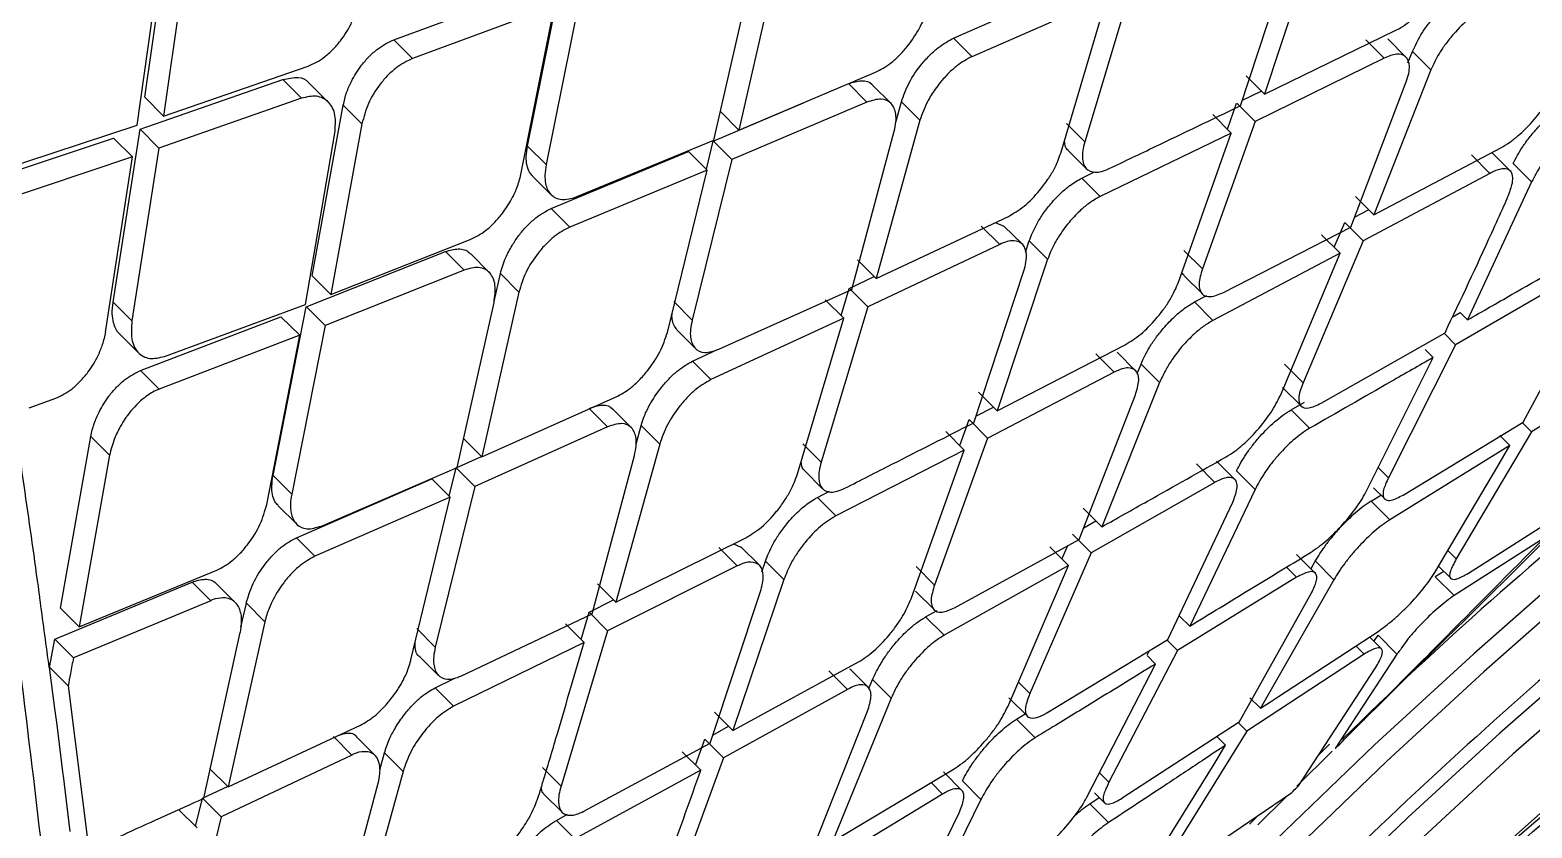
# Model space of a CAD drawing. Extents: x 943 to 1030, y 781 to 934.
# Drawn here: x 952.132 to 953.43, y 875.054 to 875.744 of the extents above; entities that cross this region are included whole.
import ezdxf

# ---------------------------------------------------------------- set-up
doc = ezdxf.new("R2010")
doc.units = 0
doc.header["$MEASUREMENT"] = 0
doc.layers.add('1', color=4, linetype='Continuous')

# ---------------------------------------------------------------- blocks, each defined once
blk = doc.blocks.new('AIRA')
at = {"layer": '1', "color": 3, "linetype": 'Continuous', "lineweight": 25}
for p, q in [((9.0538, 72.5204), (9.0757, 72.6732)), ((9.092, 72.6568), (9.0701, 72.5041)), ((10.0649, 72.6542), (10.0214, 72.5231)), ((9.0473, 72.4964), (9.0689, 72.6495)), ((9.5631, 72.56), (9.5838, 72.6502)), ((10.0008, 72.5131), (10.044, 72.6446)), ((9.5998, 72.6342), (9.5672, 72.4921)), ((9.2689, 72.5701), (9.3917, 72.6152)), ((9.3846, 72.4782), (9.4139, 72.6236)), ((9.5457, 72.4832), (9.578, 72.6255)), ((9.9064, 72.6162), (9.8661, 72.4818)), ((9.43, 72.6074), (9.4007, 72.4622)), ((9.8853, 72.6068), (9.7686, 72.5555)), ((9.8453, 72.4721), (9.8853, 72.6068)), ((9.4078, 72.5991), (9.2851, 72.5539)), ((9.3789, 72.4535), (9.4078, 72.5991)), ((9.7526, 72.5715), (9.7961, 72.5906)), ((10.0214, 72.5231), (10.1344, 72.578)), ((9.2851, 72.5539), (9.2689, 72.5701)), ((9.7686, 72.5556), (9.7526, 72.5715)), ((10.1249, 72.5542), (10.109, 72.5701)), ((10.1436, 72.5552), (10.1279, 72.5708)), ((10.1249, 72.5542), (10.0133, 72.4995)), ((10.1454, 72.5501), (10.1493, 72.5599)), ((10.1652, 72.544), (10.1493, 72.5599)), ((9.0701, 72.5041), (9.195, 72.5472)), ((9.5672, 72.4921), (9.6853, 72.542)), ((10.0214, 72.5231), (10.0055, 72.539)), ((10.1652, 72.544), (10.1159, 72.4187)), ((9.0497, 72.4928), (9.1731, 72.5358)), ((9.1893, 72.5195), (9.1731, 72.5358)), ((9.2123, 72.5163), (9.1962, 72.5324)), ((9.6778, 72.5162), (9.6618, 72.5322)), ((9.6986, 72.5152), (9.6827, 72.531)), ((10.0023, 72.5178), (10.0186, 72.5258)), ((10.0959, 72.4082), (10.1439, 72.5337)), ((9.0701, 72.5041), (9.0538, 72.5204)), ((9.1893, 72.5195), (9.066, 72.4765)), ((9.1985, 72.3659), (9.2254, 72.5137)), ((9.2415, 72.4975), (9.2254, 72.5137)), ((9.5451, 72.4825), (9.623, 72.5157)), ((9.6778, 72.5162), (9.5611, 72.4665)), ((9.7028, 72.4988), (9.7077, 72.5164)), ((9.7237, 72.5005), (9.7077, 72.5164)), ((9.9893, 72.4929), (9.9973, 72.5154)), ((9.9974, 72.5153), (10.0133, 72.4995)), ((9.5672, 72.4921), (9.5512, 72.5081)), ((9.7237, 72.5005), (9.6857, 72.3638)), ((10.0133, 72.4995), (9.9677, 72.372)), ((9.9927, 72.4895), (9.9768, 72.5054)), ((8.9106, 72.4463), (9.0269, 72.4851)), ((8.9232, 72.4554), (9.0473, 72.4964)), ((9.0264, 72.3432), (9.0497, 72.4928)), ((9.0433, 72.4688), (9.0269, 72.4851)), ((9.0497, 72.4928), (9.066, 72.4765)), ((9.1927, 72.3413), (9.2181, 72.4893)), ((9.2415, 72.4975), (9.2146, 72.3498)), ((9.6649, 72.3542), (9.7015, 72.4911)), ((9.8661, 72.4818), (9.8502, 72.4977)), ((9.9927, 72.4895), (9.8795, 72.4347)), ((9.9471, 72.3605), (9.9927, 72.4895)), ((9.066, 72.4765), (9.0427, 72.327)), ((9.4007, 72.4622), (9.3846, 72.4782)), ((9.405, 72.4242), (9.5237, 72.4735)), ((9.4267, 72.4342), (9.5457, 72.4832)), ((9.5397, 72.4575), (9.5237, 72.4735)), ((9.5391, 72.4581), (9.5451, 72.4825)), ((9.5611, 72.4665), (9.5452, 72.4825)), ((9.8516, 72.4746), (9.8676, 72.4586)), ((10.1159, 72.4187), (10.2257, 72.4768)), ((10.2339, 72.4566), (10.2182, 72.4724)), ((9.0433, 72.4688), (8.9272, 72.4299)), ((9.02, 72.3174), (9.0433, 72.4688)), ((9.5611, 72.4665), (9.5269, 72.3278)), ((10.2162, 72.4546), (10.2002, 72.4706)), ((10.2522, 72.4472), (10.2362, 72.4631)), ((9.3888, 72.4523), (9.405, 72.4361)), ((9.5397, 72.4575), (9.421, 72.4082)), ((9.5054, 72.3171), (9.5397, 72.4575)), ((9.8636, 72.4506), (9.8745, 72.4559)), ((9.8636, 72.4506), (9.8795, 72.4347)), ((10.2162, 72.4546), (10.1067, 72.3962)), ((10.2522, 72.4472), (10.1968, 72.3279)), ((10.1, 72.4346), (10.1159, 72.4187)), ((9.421, 72.4082), (9.405, 72.4242)), ((10.0992, 72.4166), (10.1114, 72.4231)), ((9.6857, 72.3638), (9.8001, 72.4174)), ((9.7767, 72.4091), (9.7926, 72.3931)), ((9.7887, 72.4121), (9.7962, 72.409)), ((9.8122, 72.3933), (9.7963, 72.4091)), ((9.9859, 72.3515), (10.0959, 72.4082)), ((10.0817, 72.3907), (10.0908, 72.4121)), ((10.1067, 72.3962), (10.0908, 72.4121)), ((9.2146, 72.3498), (9.3351, 72.3973)), ((9.8149, 72.3864), (9.8181, 72.3962)), ((9.834, 72.3803), (9.8181, 72.3962)), ((10.1067, 72.3962), (10.0547, 72.2736)), ((10.0868, 72.3856), (10.0708, 72.4015)), ((9.1934, 72.3393), (9.3136, 72.387)), ((9.3297, 72.371), (9.3136, 72.387)), ((9.3514, 72.369), (9.3355, 72.3849)), ((9.7926, 72.3931), (9.6786, 72.3392)), ((9.9677, 72.372), (9.9518, 72.3879)), ((10.0868, 72.3856), (9.9769, 72.3275)), ((10.0351, 72.2626), (10.0868, 72.3856)), ((9.3297, 72.371), (9.2096, 72.3231)), ((9.6857, 72.3638), (9.6697, 72.3798)), ((9.7701, 72.239), (9.8135, 72.3703)), ((9.834, 72.3803), (9.7903, 72.2494)), ((9.2146, 72.3498), (9.1985, 72.3659)), ((9.3557, 72.3438), (9.3611, 72.3681)), ((9.3772, 72.352), (9.3612, 72.3681)), ((9.6626, 72.3552), (9.6842, 72.3653)), ((9.9517, 72.3664), (9.9677, 72.3504)), ((10.2918, 72.3675), (10.1865, 72.3065)), ((9.0427, 72.327), (9.0264, 72.3432)), ((9.3238, 72.2003), (9.3556, 72.3431)), ((9.3772, 72.352), (9.345, 72.2096)), ((9.5269, 72.3278), (9.5109, 72.3438)), ((9.5498, 72.3025), (9.6649, 72.3542)), ((9.6578, 72.3295), (9.6419, 72.3454)), ((9.6556, 72.3317), (9.6626, 72.3552)), ((9.6786, 72.3392), (9.6627, 72.3551)), ((9.961, 72.3434), (9.9717, 72.3491)), ((9.9769, 72.3275), (9.961, 72.3434)), ((10.2448, 72.2395), (10.3055, 72.3523)), ((9.0501, 72.2841), (9.1715, 72.3307)), ((9.0709, 72.2963), (9.1927, 72.3413)), ((9.1647, 72.1934), (9.1934, 72.3393)), ((9.1877, 72.3146), (9.1715, 72.3307)), ((9.2096, 72.3231), (9.1935, 72.3392)), ((9.6578, 72.3295), (9.5431, 72.2763)), ((9.6179, 72.1948), (9.6578, 72.3295)), ((9.6786, 72.3392), (9.6383, 72.2049)), ((10.1837, 72.3302), (10.1905, 72.3342)), ((10.1905, 72.3342), (10.1968, 72.3279)), ((9.2096, 72.3231), (9.1808, 72.1773)), ((9.5136, 72.3193), (9.5297, 72.3033)), ((10.0703, 72.2559), (10.1774, 72.3168)), ((10.1865, 72.3065), (10.1766, 72.3164)), ((9.0323, 72.3156), (9.0485, 72.2994)), ((9.1877, 72.3146), (9.0664, 72.2679)), ((9.1592, 72.1684), (9.1877, 72.3146)), ((9.7903, 72.2494), (9.9011, 72.3065)), ((10.1865, 72.3065), (10.1286, 72.1915)), ((9.5271, 72.2922), (9.5488, 72.3022)), ((9.5431, 72.2763), (9.5272, 72.2922)), ((9.8916, 72.2827), (9.8756, 72.2987)), ((9.91, 72.284), (9.8941, 72.2999)), ((10.109, 72.1789), (10.1671, 72.2954)), ((10.1671, 72.2954), (10.1603, 72.3022)), ((10.3559, 72.2952), (10.2521, 72.231)), ((9.0502, 72.2841), (9.0664, 72.2679)), ((9.8916, 72.2827), (9.7822, 72.2258)), ((9.9114, 72.2815), (9.9147, 72.2897)), ((9.9307, 72.2738), (9.9147, 72.2897)), ((10.0547, 72.2736), (10.0387, 72.2895)), ((9.7903, 72.2494), (9.7744, 72.2653)), ((9.9307, 72.2738), (9.8808, 72.149)), ((10.0371, 72.2695), (10.0531, 72.2535)), ((8.954, 72.2519), (8.9771, 72.2603)), ((9.345, 72.2096), (9.4613, 72.2613)), ((9.4538, 72.2355), (9.4378, 72.2514)), ((9.7721, 72.2448), (9.7871, 72.2526)), ((9.8613, 72.1381), (9.9098, 72.263)), ((10.0444, 72.2502), (10.0559, 72.2568)), ((9.4742, 72.2348), (9.4583, 72.2507)), ((9.7581, 72.2193), (9.7662, 72.2418)), ((9.7821, 72.2258), (9.7662, 72.2417)), ((10.0604, 72.2342), (10.0444, 72.2501)), ((10.1411, 72.1765), (10.2448, 72.2395)), ((10.2521, 72.231), (10.2441, 72.2391)), ((8.9809, 72.0787), (9.0072, 72.2271)), ((9.0234, 72.2109), (9.0072, 72.2271)), ((9.345, 72.2096), (9.329, 72.2256)), ((9.4538, 72.2355), (9.339, 72.1839)), ((9.4784, 72.2204), (9.4828, 72.2365)), ((9.4988, 72.2206), (9.4828, 72.2365)), ((9.7821, 72.2258), (9.7363, 72.0987)), ((9.762, 72.2154), (9.7461, 72.2314)), ((10.2521, 72.231), (10.1871, 72.1213)), ((10.2333, 72.2193), (10.2247, 72.2279)), ((9.4988, 72.2206), (9.4609, 72.0838)), ((9.6383, 72.2049), (9.6224, 72.2208)), ((9.762, 72.2154), (9.651, 72.1585)), ((9.7161, 72.0868), (9.762, 72.2154)), ((10.2333, 72.2193), (10.1297, 72.155)), ((10.223, 72.2014), (10.2333, 72.2193)), ((9.0234, 72.2109), (8.9971, 72.0626)), ((9.2065, 72.1497), (9.3238, 72.2003)), ((9.3169, 72.1755), (9.3229, 72.2)), ((9.3229, 72.2), (9.3448, 72.2098)), ((9.3229, 72.1999), (9.339, 72.1839)), ((9.4405, 72.0738), (9.477, 72.2108)), ((9.9786, 72.1874), (9.9626, 72.2034)), ((9.9958, 72.1899), (9.9798, 72.2059)), ((10.1286, 72.1915), (10.1197, 72.2004)), ((10.1685, 72.1094), (10.223, 72.2014)), ((9.1808, 72.1773), (9.1647, 72.1934)), ((9.1848, 72.1396), (9.3018, 72.1906)), ((9.3178, 72.1746), (9.3018, 72.1906)), ((9.6236, 72.1979), (9.6396, 72.1819)), ((9.9786, 72.1874), (9.8715, 72.1266)), ((10.0132, 72.1813), (9.9972, 72.1974)), ((9.3178, 72.1746), (9.2009, 72.1236)), ((9.2838, 72.0339), (9.3178, 72.1746)), ((9.339, 72.1839), (9.3049, 72.045)), ((9.6351, 72.1744), (9.6454, 72.1797)), ((9.651, 72.1585), (9.6351, 72.1744)), ((10.0132, 72.1813), (9.9568, 72.0632)), ((10.1135, 72.1712), (10.1219, 72.1764)), ((10.1156, 72.1827), (10.1253, 72.1731)), ((9.1689, 72.1675), (9.1851, 72.1513)), ((9.8808, 72.149), (9.8648, 72.165)), ((9.9378, 72.0516), (9.9939, 72.1702)), ((10.1135, 72.1712), (10.1297, 72.155)), ((10.1976, 72.109), (10.2943, 72.1707)), ((9.8652, 72.1481), (9.8757, 72.1541)), ((9.1848, 72.1396), (9.2009, 72.1236)), ((9.4609, 72.0838), (9.5732, 72.1395)), ((9.7536, 72.079), (9.8613, 72.1381)), ((9.8715, 72.1266), (9.8555, 72.1426)), ((10.2634, 72.1396), (10.1853, 72.0895)), ((9.5498, 72.1312), (9.5658, 72.1152)), ((9.5625, 72.1342), (9.5688, 72.1314)), ((9.5849, 72.1158), (9.569, 72.1317)), ((9.8715, 72.1266), (9.8186, 72.0048)), ((9.852, 72.1156), (9.836, 72.1316)), ((9.8512, 72.1325), (9.8463, 72.1213)), ((10.0653, 72.109), (10.0491, 72.1252)), ((10.1871, 72.1213), (10.1799, 72.1286)), ((8.9971, 72.0626), (9.1161, 72.1115)), ((9.5658, 72.1152), (9.4538, 72.0592)), ((9.5871, 72.1101), (9.5902, 72.1194)), ((9.6061, 72.1034), (9.5902, 72.1193)), ((9.7363, 72.0987), (9.7203, 72.1147)), ((9.852, 72.1156), (9.7445, 72.0552)), ((9.7995, 71.9934), (9.852, 72.1156)), ((10.0492, 72.1054), (10.0404, 72.1142)), ((10.0652, 72.1195), (10.0615, 72.1128)), ((10.0814, 72.1033), (10.0652, 72.1195)), ((10.1763, 72.1105), (10.169, 72.1058)), ((10.1718, 72.115), (10.1823, 72.1045)), ((8.976, 72.052), (9.0947, 72.1012)), ((9.1108, 72.0851), (9.0947, 72.1012)), ((9.1322, 72.0834), (9.1162, 72.0994)), ((9.445, 72.0998), (9.4609, 72.0838)), ((9.6061, 72.1034), (9.5621, 71.9728)), ((10.0492, 72.1054), (9.9463, 72.042)), ((10.0814, 72.1033), (10.0179, 71.9922)), ((10.169, 72.1058), (10.1853, 72.0895)), ((9.1108, 72.0851), (8.9922, 72.0358)), ((9.1369, 72.0622), (9.1416, 72.0829)), ((9.1576, 72.0668), (9.1416, 72.0829)), ((9.4379, 72.0752), (9.459, 72.0858)), ((9.5424, 71.962), (9.586, 72.093)), ((9.7198, 72.0935), (9.7359, 72.0774)), ((9.9995, 71.98), (10.0618, 72.0913)), ((8.9971, 72.0626), (8.9809, 72.0787)), ((9.3274, 72.0201), (9.4405, 72.0738)), ((9.4308, 72.0517), (9.4379, 72.0752)), ((9.4538, 72.0592), (9.4379, 72.0752)), ((9.7285, 72.0711), (9.7385, 72.0767)), ((9.7445, 72.0552), (9.7286, 72.0711)), ((9.9568, 72.0632), (9.9481, 72.0718)), ((9.1049, 71.9145), (9.1363, 72.0576)), ((9.1576, 72.0668), (9.1258, 71.9241)), ((9.3049, 72.045), (9.2889, 72.061)), ((9.4538, 72.0592), (9.4135, 71.9249)), ((9.4334, 72.0491), (9.4175, 72.0651)), ((10.0334, 72.0023), (10.1195, 72.0585)), ((8.9714, 72.0275), (8.976, 72.052)), ((8.976, 72.052), (8.9922, 72.0358)), ((9.4334, 72.0491), (9.3207, 71.9939)), ((9.8333, 71.9882), (9.9378, 72.0516)), ((9.9371, 72.0512), (9.9463, 72.042)), ((10.1074, 72.0389), (10.1003, 72.046)), ((10.1225, 72.0435), (10.1122, 72.0538)), ((10.116, 72.05), (10.1195, 72.0553)), ((10.1358, 72.039), (10.1195, 72.0553)), ((9.2916, 72.0367), (9.3076, 72.0206)), ((9.5621, 71.9728), (9.6706, 72.0322)), ((9.9463, 72.042), (9.887, 71.9282)), ((9.9218, 72.0419), (9.9198, 72.0379)), ((9.9273, 72.0304), (9.9203, 72.0374)), ((10.1074, 72.0389), (10.0061, 71.9723)), ((10.1358, 72.039), (10.0826, 71.9573)), ((8.9876, 72.0116), (8.9715, 72.0277)), ((8.9762, 71.992), (8.9715, 72.0275)), ((9.3047, 72.0099), (9.3211, 72.0179)), ((9.661, 72.0085), (9.645, 72.0245)), ((9.6789, 72.0104), (9.663, 72.0262)), ((9.8679, 71.9152), (9.9273, 72.0304)), ((10.0515, 71.9259), (10.1174, 72.027)), ((8.9876, 72.0116), (9.0054, 71.8694)), ((9.3207, 71.9939), (9.3047, 72.0099)), ((9.661, 72.0085), (9.5539, 71.9493)), ((9.6796, 72.0091), (9.6828, 72.0169)), ((9.6988, 72.0009), (9.6828, 72.0169)), ((9.8186, 72.0048), (9.8087, 72.0148)), ((8.978, 71.9779), (8.9762, 71.992)), ((9.6988, 72.0009), (9.6482, 71.8768)), ((9.8005, 72.0012), (9.8166, 71.9852)), ((10.0179, 71.9922), (10.0088, 72.0012)), ((9.5621, 71.9728), (9.5462, 71.9887)), ((9.6292, 71.8654), (9.6784, 71.9896)), ((9.8071, 71.9827), (9.8145, 71.9872)), ((9.8232, 71.9666), (9.8071, 71.9827)), ((9.9995, 71.9801), (9.8984, 71.9144)), ((10.0061, 71.9723), (9.9988, 71.9796)), ((8.9833, 71.9349), (8.978, 71.9777)), ((9.1258, 71.9241), (9.2403, 71.9775)), ((9.2328, 71.9516), (9.2168, 71.9676)), ((9.2529, 71.9513), (9.237, 71.9672)), ((9.5447, 71.969), (9.5583, 71.9766)), ((10.0061, 71.9723), (9.9392, 71.8645)), ((9.9877, 71.9601), (9.9804, 71.9675)), ((9.2569, 71.9389), (9.261, 71.9536)), ((9.277, 71.9376), (9.261, 71.9536)), ((9.4333, 71.9032), (9.5424, 71.962)), ((9.5342, 71.9385), (9.5182, 71.9544)), ((9.5298, 71.9429), (9.5379, 71.9653)), ((9.5539, 71.9493), (9.5379, 71.9653)), ((9.9779, 71.9438), (9.9877, 71.9601)), ((10.0494, 71.9247), (10.08, 71.9551)), ((10.0776, 71.961), (10.0684, 71.9519)), ((9.1258, 71.9241), (9.1097, 71.9401)), ((9.2328, 71.9516), (9.1198, 71.8983)), ((9.4135, 71.9249), (9.3975, 71.9409)), ((9.5539, 71.9493), (9.5076, 71.8226)), ((9.921, 71.8522), (9.9779, 71.9438)), ((8.9835, 71.9337), (8.9833, 71.9349)), ((8.9893, 71.8855), (8.9835, 71.9337)), ((9.2191, 71.7904), (9.2555, 71.9275)), ((9.277, 71.9376), (9.2392, 71.8008)), ((9.5342, 71.9385), (9.4255, 71.8793)), ((9.6482, 71.8768), (9.7532, 71.9398)), ((9.7333, 71.9279), (9.7433, 71.918)), ((9.7599, 71.9211), (9.7439, 71.9371)), ((9.7764, 71.9134), (9.7603, 71.9295)), ((9.887, 71.9282), (9.8789, 71.9364)), ((9.0978, 71.8899), (9.1037, 71.9144)), ((9.1037, 71.9144), (9.1253, 71.9245)), ((9.1038, 71.9144), (9.1198, 71.8983)), ((9.3985, 71.9182), (9.4146, 71.9022)), ((9.7433, 71.918), (9.6388, 71.8546)), ((9.8704, 71.9095), (9.8786, 71.915)), ((9.8746, 71.919), (9.8832, 71.9104)), ((9.9483, 71.8535), (10.044, 71.9184)), ((10.0157, 71.8914), (10.0402, 71.9157)), ((9.099, 71.8887), (9.0829, 71.9047)), ((9.7003, 71.7843), (9.7576, 71.9017)), ((9.7764, 71.9134), (9.7188, 71.7964)), ((9.8866, 71.8933), (9.8704, 71.9095)), ((9.1198, 71.8983), (9.086, 71.7592)), ((9.4095, 71.8952), (9.4192, 71.9005)), ((9.4095, 71.8952), (9.4255, 71.8793)), ((10.0156, 71.8991), (10.0084, 71.892))]:
    blk.add_line(p, q, dxfattribs=at)
at = {"layer": '1', "color": 3, "linetype": 'Continuous', "lineweight": 25, "flags": 128}
for points in [[(10.8263, 72.4004), (10.8219, 72.414), (10.8064, 72.4278), (10.7808, 72.4314), (10.7456, 72.4246), (10.7012, 72.4075), (10.6483, 72.3804), (10.5876, 72.3437), (10.5201, 72.298), (10.4467, 72.2438), (10.3685, 72.182), (10.2866, 72.1135), (10.2022, 72.0393), (10.1166, 71.9605), (10.031, 71.8781), (9.9467, 71.7935), (9.8648, 71.7078), (9.7866, 71.6223), (9.7133, 71.5383), (9.6458, 71.4569)], [(10.823, 72.3503), (10.8246, 72.3681), (10.8195, 72.3916), (10.8043, 72.4052), (10.7792, 72.4087), (10.7446, 72.402), (10.701, 72.3853), (10.649, 72.3587), (10.5894, 72.3226), (10.5231, 72.2777), (10.4509, 72.2245), (10.3741, 72.1638), (10.2937, 72.0965), (10.2108, 72.0236), (10.1267, 71.9461), (10.0426, 71.8652), (9.9598, 71.7821), (9.8794, 71.6979), (9.8026, 71.614), (9.7305, 71.5314), (9.6642, 71.4515)], [(10.7452, 72.2918), (10.733, 72.2991), (10.7074, 72.3003), (10.6722, 72.2912), (10.628, 72.2719), (10.5755, 72.2427), (10.5156, 72.204), (10.4495, 72.1566), (10.3781, 72.1012), (10.3027, 72.0389), (10.2247, 71.9706), (10.1452, 71.8976), (10.0658, 71.8211), (9.9878, 71.7424), (9.9125, 71.6628), (9.8411, 71.5838), (9.775, 71.5066)], [(10.7044, 72.2754), (10.6759, 72.2674), (10.6324, 72.2484), (10.5809, 72.2197), (10.5221, 72.1817), (10.4571, 72.1352), (10.387, 72.0808), (10.313, 72.0196), (10.2363, 71.9526), (10.1584, 71.8808), (10.0804, 71.8057), (10.0037, 71.7284), (9.9297, 71.6503), (9.8597, 71.5726), (9.7947, 71.4968)], [(10.4629, 71.809), (10.5157, 71.8747), (10.5609, 71.9356), (10.5974, 71.9905), (10.6245, 72.0381), (10.6415, 72.0773), (10.6481, 72.1073), (10.6441, 72.1274), (10.6296, 72.1371), (10.605, 72.1363), (10.5707, 72.1249), (10.5275, 72.1032), (10.4765, 72.0717), (10.4187, 72.0311), (10.3554, 71.9823), (10.2881, 71.9264), (10.2183, 71.8646), (10.1474, 71.7984), (10.0772, 71.7291), (10.0091, 71.6584), (9.9447, 71.5878), (9.8855, 71.519)], [(10.0179, 71.9922), (10.0266, 71.9978), (10.0334, 72.0023)]]:
    blk.add_lwpolyline(points, dxfattribs=at)
at = {"layer": '1', "color": 3, "linetype": 'Continuous', "lineweight": 25}
for centre, radius, start, end in [((12.3821, 69.6377), 3.2676, 122.2885, 134.571), ((13.3539, 68.4876), 4.6935, 129.0182, 137.0238), ((11.9462, 69.8847), 2.6258, 122.4024, 141.3939), ((8.9067, 72.9314), 1.7318, 304.3034, 325.7118), ((9.0226, 72.8556), 1.5823, 315.5206, 324.1417)]:
    blk.add_arc(centre, radius, start, end, dxfattribs=at)
for points, knots in [([(16.7635, 77.6975), (16.438, 77.4073), (15.787, 76.8269), (14.8258, 75.9334), (13.8771, 75.0243), (12.943, 74.0988), (12.0242, 73.1586), (11.1221, 72.2041), (10.236, 71.2375), (9.661, 70.5833), (9.3735, 70.2562)], [0, 0, 0, 0, 0.125, 0.25, 0.375, 0.5, 0.625, 0.75, 0.875, 1, 1, 1, 1]), ([(10.1026, 71.9775), (10.2812, 72.1544), (11.0897, 72.955), (12.3557, 74.2057), (13.5215, 75.3446), (14.2046, 76.0094), (14.6141, 76.4073), (14.9505, 76.7343), (15.1365, 76.9152)], [0, 0, 0, 0, 0.106937, 0.484076, 0.757109, 0.80038, 0.889603, 1, 1, 1, 1]), ([(8.9437, 70.8661), (8.9556, 70.8937), (8.9795, 70.9491), (9, 71.0658), (9.0094, 71.2046), (9.008, 71.366), (8.9976, 71.5469), (8.9762, 71.781), (8.9408, 72.0761), (8.8914, 72.4383), (8.8357, 72.8245), (8.7985, 73.098), (8.7798, 73.235)], [0, 0, 0, 0, 0.0809765, 0.1627064, 0.2454562, 0.32577, 0.4077134, 0.4912674, 0.6164638, 0.7433263, 0.8714641, 1, 1, 1, 1]), ([(10.1344, 72.578), (10.136, 72.5788), (10.1404, 72.5811), (10.1497, 72.5879), (10.1598, 72.5978), (10.1682, 72.6082), (10.1755, 72.619), (10.1788, 72.6265), (10.1809, 72.6314)], [0, 0, 0, 0, 0.090266, 0.25042, 0.499573, 0.63328, 0.761416, 1, 1, 1, 1]), ([(9.195, 72.5472), (9.1998, 72.5495), (9.207, 72.5529), (9.2164, 72.5615), (9.2246, 72.5708), (9.2314, 72.5819), (9.2364, 72.5937), (9.2378, 72.6002), (9.2385, 72.6037)], [0, 0, 0, 0, 0.241793, 0.368911, 0.499839, 0.717161, 0.850479, 1, 1, 1, 1]), ([(10.1493, 72.5599), (10.1515, 72.5647), (10.1548, 72.5721), (10.1621, 72.5827), (10.1694, 72.5918), (10.1778, 72.6003), (10.1872, 72.6081), (10.1929, 72.6114), (10.1961, 72.6131)], [0, 0, 0, 0, 0.235176, 0.363145, 0.497736, 0.679267, 0.822237, 1, 1, 1, 1]), ([(9.6853, 72.542), (9.6897, 72.5443), (9.6964, 72.5479), (9.7058, 72.5563), (9.7105, 72.5615), (9.7127, 72.5643), (9.7168, 72.5694), (9.7228, 72.5785), (9.728, 72.5898), (9.7295, 72.5952), (9.7301, 72.5972)], [0, 0, 0, 0, 0.232184, 0.361864, 0.499924, 0.500138, 0.500167, 0.749334, 0.906248, 1, 1, 1, 1]), ([(10.2119, 72.5972), (10.2075, 72.5946), (10.1985, 72.5892), (10.1865, 72.5774), (10.1781, 72.5669), (10.1707, 72.5563), (10.1674, 72.5488), (10.1652, 72.544)], [0, 0, 0, 0, 0.249533, 0.499107, 0.634228, 0.76304, 1, 1, 1, 1]), ([(9.2254, 72.5137), (9.2262, 72.5173), (9.2277, 72.524), (9.233, 72.5359), (9.2397, 72.5467), (9.2477, 72.5558), (9.257, 72.5643), (9.2642, 72.5678), (9.2689, 72.5701)], [0, 0, 0, 0, 0.157993, 0.294592, 0.502882, 0.632667, 0.758855, 1, 1, 1, 1]), ([(9.7077, 72.5164), (9.7096, 72.5219), (9.7134, 72.5329), (9.7233, 72.5472), (9.7323, 72.5572), (9.7417, 72.5655), (9.7483, 72.5692), (9.7526, 72.5715)], [0, 0, 0, 0, 0.250019, 0.499893, 0.639032, 0.768906, 1, 1, 1, 1]), ([(9.2851, 72.5539), (9.2804, 72.5516), (9.2732, 72.5481), (9.2638, 72.5395), (9.2551, 72.5296), (9.2461, 72.5149), (9.2431, 72.5033), (9.2415, 72.4975)], [0, 0, 0, 0, 0.243078, 0.370062, 0.500522, 0.749804, 1, 1, 1, 1]), ([(9.7686, 72.5556), (9.7643, 72.5532), (9.7575, 72.5496), (9.7482, 72.5412), (9.7419, 72.5342), (9.7358, 72.5261), (9.7287, 72.5149), (9.7256, 72.506), (9.7237, 72.5005)], [0, 0, 0, 0, 0.232673, 0.362139, 0.500063, 0.593297, 0.750428, 1, 1, 1, 1]), ([(10.1439, 72.5337), (10.1447, 72.5362), (10.1463, 72.5411), (10.147, 72.5493), (10.1442, 72.5563), (10.1362, 72.5589), (10.1286, 72.5558), (10.1249, 72.5542)], [0, 0, 0, 0, 0.134262, 0.265926, 0.520323, 0.764906, 1, 1, 1, 1]), ([(9.1731, 72.5358), (9.1776, 72.5367), (9.1859, 72.5384), (9.1937, 72.536), (9.1956, 72.5326), (9.1959, 72.5322)], [0, 0, 0, 0, 0.506598, 0.937102, 1, 1, 1, 1]), ([(9.6618, 72.5322), (9.6657, 72.5334), (9.6737, 72.5358), (9.6804, 72.5339), (9.6824, 72.5312), (9.6826, 72.531)], [0, 0, 0, 0, 0.4644, 0.958716, 1, 1, 1, 1]), ([(10.2257, 72.4768), (10.2282, 72.4783), (10.233, 72.4811), (10.2423, 72.4884), (10.2534, 72.4994), (10.2656, 72.5147), (10.2705, 72.5246), (10.273, 72.5295)], [0, 0, 0, 0, 0.145657, 0.277725, 0.500267, 0.751414, 1, 1, 1, 1]), ([(9.2181, 72.4893), (9.2185, 72.4947), (9.2193, 72.5055), (9.2144, 72.5151), (9.2082, 72.5197), (9.2007, 72.5222), (9.1938, 72.5206), (9.1893, 72.5196)], [0, 0, 0, 0, 0.249589, 0.499424, 0.631704, 0.7593, 1, 1, 1, 1]), ([(9.7015, 72.4911), (9.7021, 72.4938), (9.7032, 72.4992), (9.7029, 72.5079), (9.6994, 72.5159), (9.6907, 72.5202), (9.6821, 72.5175), (9.6778, 72.5162)], [0, 0, 0, 0, 0.137589, 0.267052, 0.50074, 0.751138, 1, 1, 1, 1]), ([(9.8873, 72.4587), (9.9005, 72.4651), (9.9384, 72.4832), (9.9762, 72.5013), (10.0008, 72.5131)], [0, 0, 0, 0, 0.35045, 1, 1, 1, 1]), ([(10.2362, 72.4631), (10.2387, 72.4679), (10.2425, 72.4751), (10.2501, 72.4855), (10.2583, 72.4952), (10.2675, 72.5041), (10.2767, 72.5113), (10.2814, 72.5141), (10.2838, 72.5155)], [0, 0, 0, 0, 0.244827, 0.370923, 0.498981, 0.728007, 0.858738, 1, 1, 1, 1]), ([(10.2998, 72.4996), (10.2974, 72.4982), (10.2928, 72.4954), (10.2835, 72.4882), (10.2744, 72.4793), (10.2662, 72.4696), (10.2585, 72.4592), (10.2547, 72.452), (10.2522, 72.4472)], [0, 0, 0, 0, 0.139452, 0.269376, 0.499784, 0.627877, 0.75425, 1, 1, 1, 1]), ([(9.389, 72.4524), (9.3881, 72.4534), (9.3858, 72.4558), (9.3839, 72.4614), (9.3831, 72.469), (9.3841, 72.4751), (9.3846, 72.4782)], [0, 0, 0, 0, 0.184204, 0.444238, 0.716134, 1, 1, 1, 1]), ([(9.8001, 72.4174), (9.8046, 72.42), (9.8137, 72.4253), (9.8257, 72.4378), (9.8342, 72.449), (9.8409, 72.4601), (9.8437, 72.4675), (9.8453, 72.4721)], [0, 0, 0, 0, 0.24957, 0.499109, 0.651192, 0.7855, 1, 1, 1, 1]), ([(9.8518, 72.4748), (9.8516, 72.4749), (9.8491, 72.4759), (9.8488, 72.4796), (9.8486, 72.4829)], [0, 0, 0, 0, 0.082471, 1, 1, 1, 1]), ([(9.8661, 72.4818), (9.8654, 72.4792), (9.8641, 72.4741), (9.8638, 72.4657), (9.8665, 72.458), (9.8733, 72.4552), (9.8806, 72.456), (9.885, 72.4578), (9.8872, 72.4587)], [0, 0, 0, 0, 0.129971, 0.256799, 0.500113, 0.74002, 0.867613, 1, 1, 1, 1]), ([(9.4007, 72.4622), (9.4002, 72.4591), (9.3993, 72.4531), (9.4001, 72.444), (9.4033, 72.4371), (9.4087, 72.4332), (9.4156, 72.4311), (9.4223, 72.4329), (9.4267, 72.4342)], [0, 0, 0, 0, 0.144943, 0.276738, 0.50013, 0.627808, 0.753783, 1, 1, 1, 1]), ([(9.3351, 72.3973), (9.3397, 72.3996), (9.3466, 72.4032), (9.3559, 72.4118), (9.3637, 72.4207), (9.3704, 72.4311), (9.376, 72.4427), (9.3779, 72.4497), (9.3789, 72.4535)], [0, 0, 0, 0, 0.237467, 0.365724, 0.49983, 0.691263, 0.831063, 1, 1, 1, 1]), ([(9.8181, 72.3962), (9.8199, 72.4008), (9.8229, 72.4083), (9.8297, 72.4193), (9.8369, 72.4288), (9.845, 72.4374), (9.8543, 72.4453), (9.8602, 72.4487), (9.8636, 72.4506)], [0, 0, 0, 0, 0.220384, 0.353899, 0.501997, 0.669236, 0.808112, 1, 1, 1, 1]), ([(10.2324, 72.4364), (10.2328, 72.4375), (10.2339, 72.4406), (10.2356, 72.4456), (10.2364, 72.4518), (10.2345, 72.4575), (10.2285, 72.4593), (10.2215, 72.4573), (10.2176, 72.4554), (10.2165, 72.4548), (10.2163, 72.4547), (10.2162, 72.4546), (10.2162, 72.4546), (10.2162, 72.4546), (10.2162, 72.4546), (10.2162, 72.4546)], [0, 0, 0, 0, 0.056559, 0.158919, 0.307192, 0.501257, 0.749971, 0.936853, 0.983969, 0.995871, 0.998907, 0.999697, 0.999909, 0.999989, 1, 1, 1, 1]), ([(9.8795, 72.4347), (9.8761, 72.4328), (9.8702, 72.4295), (9.8609, 72.4215), (9.8519, 72.4119), (9.8439, 72.4009), (9.8384, 72.3911), (9.8356, 72.3845), (9.8345, 72.3814), (9.834, 72.3803)], [0, 0, 0, 0, 0.190542, 0.330549, 0.500115, 0.694294, 0.842433, 0.944356, 1, 1, 1, 1]), ([(10.1774, 72.3168), (10.191, 72.3455), (10.2083, 72.3818), (10.2261, 72.4217), (10.2311, 72.4325), (10.2323, 72.436), (10.2324, 72.4364)], [0, 0, 0, 0, 0.727017, 0.920234, 0.990674, 1, 1, 1, 1]), ([(9.3611, 72.3681), (9.3625, 72.3726), (9.3648, 72.3806), (9.3708, 72.3918), (9.3752, 72.3984), (9.3796, 72.4043), (9.3844, 72.4097), (9.3937, 72.4182), (9.4005, 72.4219), (9.405, 72.4242)], [0, 0, 0, 0, 0.203402, 0.355207, 0.485555, 0.503034, 0.636392, 0.763792, 1, 1, 1, 1]), ([(9.421, 72.4082), (9.4165, 72.4058), (9.4096, 72.4021), (9.4004, 72.3936), (9.3916, 72.3836), (9.3823, 72.369), (9.3789, 72.3577), (9.3772, 72.352)], [0, 0, 0, 0, 0.238721, 0.36685, 0.500578, 0.749925, 1, 1, 1, 1]), ([(9.8135, 72.3703), (9.8142, 72.3728), (9.8156, 72.3779), (9.816, 72.3863), (9.8133, 72.3939), (9.8065, 72.3967), (9.7992, 72.3959), (9.7948, 72.3941), (9.7926, 72.3931)], [0, 0, 0, 0, 0.129027, 0.255549, 0.500114, 0.74185, 0.868991, 1, 1, 1, 1]), ([(9.3136, 72.387), (9.3174, 72.3881), (9.3254, 72.3903), (9.3326, 72.3882), (9.335, 72.3852), (9.3353, 72.3848)], [0, 0, 0, 0, 0.4363378, 0.9237926, 1, 1, 1, 1]), ([(10.1968, 72.3279), (10.2095, 72.3352), (10.2451, 72.3556), (10.2807, 72.376), (10.3035, 72.3891)], [0, 0, 0, 0, 0.35742, 1, 1, 1, 1]), ([(9.3556, 72.3431), (9.3563, 72.3483), (9.3576, 72.3588), (9.3534, 72.3678), (9.3478, 72.372), (9.3408, 72.374), (9.3341, 72.3722), (9.3297, 72.371)], [0, 0, 0, 0, 0.249735, 0.499416, 0.628427, 0.75497, 1, 1, 1, 1]), ([(9.9519, 72.3666), (9.9513, 72.3669), (9.9504, 72.3675), (9.9503, 72.3688), (9.9503, 72.3693)], [0, 0, 0, 0, 0.629245, 1, 1, 1, 1]), ([(9.9677, 72.372), (9.9664, 72.3675), (9.9638, 72.3582), (9.9666, 72.3498), (9.974, 72.3467), (9.9819, 72.3499), (9.9859, 72.3515)], [0, 0, 0, 0, 0.247049, 0.500285, 0.750026, 1, 1, 1, 1]), ([(9.9011, 72.3065), (9.9056, 72.3092), (9.9144, 72.3147), (9.9261, 72.3267), (9.9344, 72.3371), (9.9416, 72.3479), (9.945, 72.3555), (9.9471, 72.3605)], [0, 0, 0, 0, 0.249779, 0.499107, 0.631751, 0.759606, 1, 1, 1, 1]), ([(9.0323, 72.3157), (9.0321, 72.3159), (9.0294, 72.318), (9.0269, 72.324), (9.0253, 72.3333), (9.026, 72.3398), (9.0264, 72.3432)], [0, 0, 0, 0, 0.03317, 0.439894, 0.700941, 1, 1, 1, 1]), ([(9.9147, 72.2897), (9.9169, 72.2945), (9.9202, 72.3018), (9.9274, 72.3124), (9.9349, 72.3218), (9.9433, 72.3307), (9.9527, 72.3385), (9.958, 72.3417), (9.961, 72.3434)], [0, 0, 0, 0, 0.234131, 0.361315, 0.494968, 0.689991, 0.830488, 1, 1, 1, 1]), ([(9.5137, 72.3194), (9.5118, 72.3221), (9.5092, 72.3258), (9.5094, 72.332), (9.5095, 72.3337)], [0, 0, 0, 0, 0.731662, 1, 1, 1, 1]), ([(8.9771, 72.2603), (8.9818, 72.2626), (8.989, 72.2661), (8.9983, 72.2748), (9.0063, 72.2842), (9.0129, 72.2953), (9.0179, 72.3072), (9.0193, 72.3138), (9.0201, 72.3174)], [0, 0, 0, 0, 0.240882, 0.368218, 0.49972, 0.712565, 0.847046, 1, 1, 1, 1]), ([(9.0427, 72.327), (9.0423, 72.3215), (9.0415, 72.3106), (9.0463, 72.3009), (9.0523, 72.2962), (9.0596, 72.2937), (9.0664, 72.2953), (9.0709, 72.2963)], [0, 0, 0, 0, 0.249734, 0.499556, 0.630194, 0.757202, 1, 1, 1, 1]), ([(9.4613, 72.2613), (9.4655, 72.2636), (9.472, 72.2673), (9.4813, 72.2758), (9.4902, 72.2859), (9.4999, 72.3005), (9.5036, 72.3116), (9.5054, 72.3171)], [0, 0, 0, 0, 0.227634, 0.358664, 0.500727, 0.750212, 1, 1, 1, 1]), ([(9.5269, 72.3278), (9.5263, 72.3251), (9.5251, 72.3196), (9.5253, 72.3108), (9.5286, 72.3027), (9.5371, 72.2984), (9.5456, 72.3011), (9.5498, 72.3025)], [0, 0, 0, 0, 0.135971, 0.264876, 0.50069, 0.747833, 1, 1, 1, 1]), ([(9.9769, 72.3275), (9.9741, 72.3258), (9.9689, 72.3228), (9.9597, 72.3151), (9.9502, 72.3054), (9.9417, 72.2943), (9.9352, 72.2834), (9.9323, 72.2771), (9.9307, 72.2738)], [0, 0, 0, 0, 0.162409, 0.300037, 0.500165, 0.683109, 0.828227, 1, 1, 1, 1]), ([(9.4828, 72.2365), (9.4829, 72.2369), (9.4832, 72.2379), (9.4841, 72.2411), (9.4864, 72.2473), (9.4916, 72.2575), (9.4991, 72.2685), (9.5073, 72.2777), (9.5165, 72.2862), (9.523, 72.2899), (9.5271, 72.2922)], [0, 0, 0, 0, 0.017178, 0.047369, 0.14671, 0.297869, 0.500602, 0.642128, 0.772677, 1, 1, 1, 1]), ([(10.1671, 72.2954), (10.155, 72.2885), (10.1194, 72.268), (10.0839, 72.2476), (10.0604, 72.2342)], [0, 0, 0, 0, 0.34024, 1, 1, 1, 1]), ([(9.0072, 72.2271), (9.008, 72.2309), (9.0096, 72.2378), (9.0149, 72.2498), (9.0214, 72.2606), (9.0292, 72.2697), (9.0384, 72.2783), (9.0455, 72.2818), (9.0501, 72.2841)], [0, 0, 0, 0, 0.1638, 0.302437, 0.503496, 0.633989, 0.760308, 1, 1, 1, 1]), ([(9.9098, 72.263), (9.9112, 72.2674), (9.9132, 72.2742), (9.9123, 72.2806), (9.9099, 72.285), (9.9051, 72.2868), (9.8984, 72.2859), (9.8939, 72.2838), (9.8916, 72.2827)], [0, 0, 0, 0, 0.24442, 0.371001, 0.500189, 0.723205, 0.854985, 1, 1, 1, 1]), ([(8.9627, 72.0919), (8.9586, 72.1208), (8.9506, 72.1787), (8.9418, 72.2382), (8.9374, 72.268)], [0, 0, 0, 0, 0.499972, 1, 1, 1, 1]), ([(9.0664, 72.2679), (9.0662, 72.2679), (9.0656, 72.2678), (9.0642, 72.2673), (9.0596, 72.2651), (9.0506, 72.2588), (9.0426, 72.2506), (9.0386, 72.245), (9.0379, 72.2441), (9.036, 72.2412), (9.0321, 72.2349), (9.0267, 72.224), (9.0246, 72.2157), (9.0234, 72.2109)], [0, 0, 0, 0, 0.008704, 0.023769, 0.073383, 0.250611, 0.499655, 0.504777, 0.513396, 0.541125, 0.638469, 0.79152, 1, 1, 1, 1]), ([(9.5431, 72.2763), (9.5388, 72.2738), (9.5321, 72.27), (9.5229, 72.2614), (9.5142, 72.2514), (9.5045, 72.237), (9.5007, 72.2261), (9.4988, 72.2206)], [0, 0, 0, 0, 0.237274, 0.365804, 0.500621, 0.750216, 1, 1, 1, 1]), ([(10.0547, 72.2736), (10.0531, 72.2693), (10.0508, 72.2629), (10.051, 72.2568), (10.0531, 72.2525), (10.0588, 72.2506), (10.0665, 72.2541), (10.0703, 72.2559)], [0, 0, 0, 0, 0.237845, 0.366422, 0.501168, 0.750403, 1, 1, 1, 1]), ([(9.4378, 72.2514), (9.4417, 72.2527), (9.4498, 72.2553), (9.4563, 72.2534), (9.4581, 72.2507), (9.4582, 72.2506)], [0, 0, 0, 0, 0.477544, 0.976086, 1, 1, 1, 1]), ([(9.9883, 72.2095), (9.9907, 72.211), (9.9953, 72.2139), (10.0045, 72.2213), (10.0155, 72.2324), (10.0276, 72.2478), (10.0326, 72.2577), (10.0351, 72.2626)], [0, 0, 0, 0, 0.144756, 0.276526, 0.500307, 0.75135, 1, 1, 1, 1]), ([(9.6588, 72.1824), (9.6723, 72.1893), (9.7095, 72.2082), (9.7466, 72.227), (9.7701, 72.239)], [0, 0, 0, 0, 0.364698, 1, 1, 1, 1]), ([(9.9972, 72.1974), (9.9997, 72.2021), (10.0035, 72.2093), (10.0112, 72.2197), (10.0193, 72.2295), (10.0284, 72.2384), (10.0375, 72.2459), (10.042, 72.2487), (10.0444, 72.2502)], [0, 0, 0, 0, 0.245382, 0.371245, 0.498998, 0.728233, 0.8589, 1, 1, 1, 1]), ([(9.477, 72.2108), (9.4776, 72.2135), (9.4787, 72.2189), (9.4785, 72.2275), (9.4751, 72.2355), (9.4665, 72.2396), (9.458, 72.2368), (9.4538, 72.2355)], [0, 0, 0, 0, 0.135244, 0.263916, 0.500707, 0.749223, 1, 1, 1, 1]), ([(10.0604, 72.2342), (10.0581, 72.2327), (10.0536, 72.2299), (10.0445, 72.2225), (10.0354, 72.2136), (10.0273, 72.2038), (10.0196, 72.1934), (10.0158, 72.1861), (10.0132, 72.1813)], [0, 0, 0, 0, 0.139275, 0.269148, 0.499874, 0.627585, 0.75383, 1, 1, 1, 1]), ([(9.6237, 72.198), (9.6235, 72.1982), (9.6216, 72.1995), (9.6213, 72.2025), (9.621, 72.2051)], [0, 0, 0, 0, 0.130206, 1, 1, 1, 1]), ([(9.6383, 72.2049), (9.6376, 72.2023), (9.6363, 72.1973), (9.6359, 72.1888), (9.6385, 72.1812), (9.6451, 72.1786), (9.6522, 72.1795), (9.6566, 72.1815), (9.6588, 72.1824)], [0, 0, 0, 0, 0.128517, 0.254834, 0.50001, 0.737597, 0.865803, 1, 1, 1, 1]), ([(9.8808, 72.149), (9.894, 72.1564), (9.9298, 72.1766), (9.9656, 72.1967), (9.9883, 72.2095)], [0, 0, 0, 0, 0.367991, 1, 1, 1, 1]), ([(9.169, 72.1676), (9.168, 72.1687), (9.1658, 72.1711), (9.164, 72.1768), (9.1633, 72.1843), (9.1642, 72.1903), (9.1647, 72.1934)], [0, 0, 0, 0, 0.196609, 0.454079, 0.721829, 1, 1, 1, 1]), ([(9.5732, 72.1395), (9.5777, 72.1422), (9.5866, 72.1476), (9.5984, 72.1601), (9.6065, 72.1713), (9.6133, 72.1824), (9.6161, 72.19), (9.6179, 72.1948)], [0, 0, 0, 0, 0.249635, 0.499222, 0.644571, 0.776627, 1, 1, 1, 1]), ([(9.9939, 72.1702), (9.9955, 72.1743), (9.9979, 72.1806), (9.9978, 72.1866), (9.9958, 72.191), (9.9902, 72.1925), (9.983, 72.1899), (9.979, 72.1877), (9.9786, 72.1875)], [0, 0, 0, 0, 0.235278, 0.364423, 0.500965, 0.750117, 0.972929, 1, 1, 1, 1]), ([(10.1286, 72.1915), (10.1268, 72.1877), (10.1241, 72.1817), (10.1237, 72.1761), (10.1245, 72.1738), (10.1256, 72.1727), (10.1272, 72.1718), (10.1313, 72.1714), (10.1375, 72.1746), (10.1411, 72.1765)], [0, 0, 0, 0, 0.229179, 0.359814, 0.500912, 0.531226, 0.583086, 0.751039, 1, 1, 1, 1]), ([(9.1808, 72.1773), (9.1803, 72.1743), (9.1794, 72.1684), (9.1802, 72.1592), (9.1834, 72.1523), (9.1887, 72.1484), (9.1955, 72.1464), (9.2021, 72.1484), (9.2065, 72.1497)], [0, 0, 0, 0, 0.142257, 0.273157, 0.500157, 0.626922, 0.752581, 1, 1, 1, 1]), ([(9.5902, 72.1194), (9.592, 72.1241), (9.595, 72.1317), (9.6018, 72.1427), (9.6093, 72.1528), (9.618, 72.1621), (9.6262, 72.1689), (9.6316, 72.1725), (9.6342, 72.1739), (9.6351, 72.1744)], [0, 0, 0, 0, 0.225381, 0.356643, 0.499895, 0.697692, 0.847107, 0.947924, 1, 1, 1, 1]), ([(10.0611, 72.1268), (10.0633, 72.1282), (10.0677, 72.1311), (10.0767, 72.1384), (10.088, 72.1496), (10.0983, 72.162), (10.1051, 72.1719), (10.1077, 72.1766), (10.109, 72.1789)], [0, 0, 0, 0, 0.136449, 0.265256, 0.4993, 0.745486, 0.871771, 1, 1, 1, 1]), ([(9.1161, 72.1115), (9.1205, 72.1139), (9.1274, 72.1176), (9.1366, 72.1262), (9.1452, 72.1364), (9.1544, 72.1512), (9.1576, 72.1626), (9.1592, 72.1684)], [0, 0, 0, 0, 0.236156, 0.365177, 0.500616, 0.749871, 1, 1, 1, 1]), ([(10.1135, 72.1712), (10.1113, 72.1697), (10.107, 72.1669), (10.098, 72.1596), (10.0888, 72.1507), (10.0803, 72.1411), (10.0744, 72.1336), (10.0691, 72.1262), (10.0665, 72.1217), (10.0652, 72.1195)], [0, 0, 0, 0, 0.1346071, 0.2627442, 0.4990213, 0.6232911, 0.7480641, 0.8735645, 1, 1, 1, 1]), ([(9.651, 72.1585), (9.6466, 72.1557), (9.6377, 72.1503), (9.626, 72.1379), (9.6178, 72.1268), (9.6109, 72.1157), (9.608, 72.1082), (9.6061, 72.1034)], [0, 0, 0, 0, 0.249597, 0.49915, 0.643396, 0.775169, 1, 1, 1, 1]), ([(10.1297, 72.155), (10.1275, 72.1536), (10.1232, 72.1508), (10.1142, 72.1434), (10.105, 72.1345), (10.0965, 72.1249), (10.0906, 72.1174), (10.0853, 72.11), (10.0827, 72.1056), (10.0814, 72.1033)], [0, 0, 0, 0, 0.134037, 0.261953, 0.498831, 0.623082, 0.747998, 0.873568, 1, 1, 1, 1]), ([(9.1415, 72.0829), (9.1432, 72.0886), (9.1465, 72.1001), (9.1559, 72.1147), (9.1645, 72.1249), (9.1737, 72.1335), (9.1804, 72.1372), (9.1848, 72.1396)], [0, 0, 0, 0, 0.250691, 0.500652, 0.636001, 0.764461, 1, 1, 1, 1]), ([(10.0826, 71.9573), (10.0929, 71.9678), (10.1231, 71.9982), (10.1833, 72.059), (10.2333, 72.1093), (10.2634, 72.1396)], [0, 0, 0, 0, 0.172072, 0.5, 1, 1, 1, 1]), ([(9.2009, 72.1236), (9.1965, 72.1212), (9.1897, 72.1174), (9.1805, 72.1087), (9.1718, 72.0986), (9.1642, 72.0861), (9.1595, 72.0744), (9.1581, 72.0689), (9.1576, 72.0668)], [0, 0, 0, 0, 0.236513, 0.364992, 0.500041, 0.749166, 0.908756, 1, 1, 1, 1]), ([(9.9568, 72.0632), (9.9742, 72.0738), (10.007, 72.0938), (10.0418, 72.115), (10.0592, 72.1256), (10.0611, 72.1268)], [0, 0, 0, 0, 0.499999, 0.944316, 1, 1, 1, 1]), ([(9.586, 72.093), (9.5871, 72.0979), (9.5894, 72.1075), (9.586, 72.1164), (9.5794, 72.119), (9.5723, 72.1181), (9.568, 72.1162), (9.5658, 72.1152)], [0, 0, 0, 0, 0.25263, 0.499394, 0.738901, 0.866864, 1, 1, 1, 1]), ([(10.0618, 72.0913), (10.0636, 72.0951), (10.0664, 72.1009), (10.0667, 72.1063), (10.0653, 72.11), (10.0602, 72.1111), (10.0529, 72.1073), (10.0492, 72.1054)], [0, 0, 0, 0, 0.233528, 0.363303, 0.501498, 0.750873, 1, 1, 1, 1]), ([(10.1195, 72.0585), (10.1236, 72.0615), (10.1299, 72.066), (10.1392, 72.0745), (10.1484, 72.0835), (10.1571, 72.0933), (10.1643, 72.1028), (10.1671, 72.1072), (10.1686, 72.1094)], [0, 0, 0, 0, 0.250472, 0.377036, 0.500735, 0.743334, 0.869936, 1, 1, 1, 1]), ([(10.1871, 72.1213), (10.1851, 72.1175), (10.1809, 72.1097), (10.1813, 72.1039), (10.1848, 72.1033), (10.1899, 72.1046), (10.1939, 72.1069), (10.1976, 72.109)], [0, 0, 0, 0, 0.248817, 0.498987, 0.723998, 0.749971, 1, 1, 1, 1]), ([(9.0947, 72.1012), (9.0985, 72.1024), (9.1065, 72.1047), (9.1135, 72.1026), (9.1159, 72.0996), (9.1161, 72.0993)], [0, 0, 0, 0, 0.447805, 0.939022, 1, 1, 1, 1]), ([(9.7363, 72.0987), (9.7349, 72.0942), (9.7329, 72.0874), (9.7336, 72.081), (9.736, 72.0763), (9.742, 72.074), (9.7497, 72.0773), (9.7536, 72.079)], [0, 0, 0, 0, 0.245515, 0.372042, 0.500808, 0.750261, 1, 1, 1, 1]), ([(8.9637, 72.084), (8.9635, 72.0853), (8.9631, 72.0879), (8.9628, 72.0905), (8.9626, 72.0918)], [0, 0, 0, 0, 0.5, 1, 1, 1, 1]), ([(8.9713, 72.0273), (8.97, 72.0367), (8.9675, 72.0555), (8.9649, 72.0745), (8.9636, 72.084)], [0, 0, 0, 0, 0.500007, 1, 1, 1, 1]), ([(9.1364, 72.0576), (9.1369, 72.0606), (9.1378, 72.0665), (9.1371, 72.0756), (9.1332, 72.0842), (9.1248, 72.0882), (9.1168, 72.0873), (9.112, 72.086), (9.1109, 72.0852), (9.1108, 72.0851)], [0, 0, 0, 0, 0.142305, 0.273227, 0.500164, 0.749483, 0.926421, 0.991225, 1, 1, 1, 1]), ([(9.6706, 72.0322), (9.675, 72.035), (9.6836, 72.0407), (9.6952, 72.0528), (9.7033, 72.0633), (9.7105, 72.0742), (9.7139, 72.0818), (9.7161, 72.0868)], [0, 0, 0, 0, 0.249816, 0.499225, 0.630994, 0.758529, 1, 1, 1, 1]), ([(10.1853, 72.0895), (10.1832, 72.088), (10.179, 72.0852), (10.17, 72.0778), (10.1605, 72.069), (10.1517, 72.0595), (10.1438, 72.0506), (10.1392, 72.0428), (10.1361, 72.0394), (10.1358, 72.039)], [0, 0, 0, 0, 0.132774, 0.260497, 0.500525, 0.625283, 0.750592, 0.973719, 1, 1, 1, 1]), ([(9.6828, 72.0169), (9.685, 72.0217), (9.6885, 72.0292), (9.6957, 72.0399), (9.7032, 72.0496), (9.7117, 72.0585), (9.7208, 72.0663), (9.7258, 72.0694), (9.7285, 72.0711)], [0, 0, 0, 0, 0.238568, 0.366068, 0.498739, 0.703318, 0.840243, 1, 1, 1, 1]), ([(9.2916, 72.0367), (9.2916, 72.0367), (9.2886, 72.0379), (9.2874, 72.0428), (9.2875, 72.0482), (9.2875, 72.0492)], [0, 0, 0, 0, 0.011115, 0.825256, 1, 1, 1, 1]), ([(9.3049, 72.045), (9.3043, 72.0423), (9.3032, 72.0369), (9.3034, 72.0281), (9.3065, 72.02), (9.3136, 72.0169), (9.3209, 72.0175), (9.3252, 72.0193), (9.3274, 72.0201)], [0, 0, 0, 0, 0.134087, 0.262243, 0.500012, 0.745247, 0.871525, 1, 1, 1, 1]), ([(9.3935, 71.9144), (9.3937, 71.915), (9.3943, 71.9166), (9.3959, 71.9219), (9.4015, 71.9402), (9.4143, 71.9835), (9.4259, 72.0232), (9.4334, 72.0491)], [0, 0, 0, 0, 0.012803, 0.037084, 0.120103, 0.423995, 1, 1, 1, 1]), ([(9.7445, 72.0552), (9.7419, 72.0536), (9.7373, 72.0507), (9.7283, 72.0431), (9.7196, 72.0341), (9.7117, 72.024), (9.7045, 72.0132), (9.701, 72.0058), (9.6988, 72.0009)], [0, 0, 0, 0, 0.152835, 0.272557, 0.499964, 0.632857, 0.760754, 1, 1, 1, 1]), ([(10.1174, 72.027), (10.1195, 72.0308), (10.1238, 72.0384), (10.1235, 72.0436), (10.1205, 72.0446), (10.1159, 72.0438), (10.111, 72.041), (10.1074, 72.0389)], [0, 0, 0, 0, 0.24874, 0.498766, 0.661182, 0.750194, 1, 1, 1, 1]), ([(10.1396, 71.7804), (10.1457, 71.7864), (10.1715, 71.8117), (10.2172, 71.8536), (10.2745, 71.9043), (10.3284, 71.949), (10.377, 71.9869), (10.4166, 72.0152), (10.4462, 72.0345), (10.4579, 72.0412), (10.4632, 72.0442)], [0, 0, 0, 0, 0.047543, 0.198969, 0.349347, 0.49782, 0.643244, 0.784014, 0.902777, 1, 1, 1, 1]), ([(8.9922, 72.0358), (8.9913, 72.0313), (8.9898, 72.0232), (8.9883, 72.0151), (8.9876, 72.0116)], [0, 0, 0, 0, 0.559998, 1, 1, 1, 1]), ([(9.2403, 71.9775), (9.2443, 71.9799), (9.2508, 71.9836), (9.2599, 71.9922), (9.2682, 72.0019), (9.2759, 72.0135), (9.2809, 72.0242), (9.2829, 72.0303), (9.2836, 72.033), (9.2838, 72.0337), (9.2838, 72.0339), (9.2838, 72.0339), (9.2838, 72.0339), (9.2838, 72.0339)], [0, 0, 0, 0, 0.22443, 0.355991, 0.499956, 0.716941, 0.872822, 0.967245, 0.99134, 0.997599, 0.999282, 0.999911, 1, 1, 1, 1]), ([(9.9273, 72.0304), (9.91, 72.0198), (9.8804, 72.0016), (9.8462, 71.9807), (9.8289, 71.9701), (9.8238, 71.967), (9.8232, 71.9666)], [0, 0, 0, 0, 0.499999, 0.853454, 0.982761, 1, 1, 1, 1]), ([(9.261, 71.9536), (9.2623, 71.9576), (9.2646, 71.9648), (9.2707, 71.9762), (9.2776, 71.9863), (9.2853, 71.9952), (9.2944, 72.0038), (9.3007, 72.0075), (9.3047, 72.0099)], [0, 0, 0, 0, 0.184004, 0.325788, 0.500494, 0.645803, 0.777626, 1, 1, 1, 1]), ([(9.6784, 71.9896), (9.6798, 71.994), (9.6818, 72.0008), (9.6811, 72.007), (9.6788, 72.0114), (9.674, 72.013), (9.6674, 72.0117), (9.6633, 72.0096), (9.661, 72.0085)], [0, 0, 0, 0, 0.243314, 0.370158, 0.500178, 0.735573, 0.857057, 1, 1, 1, 1]), ([(9.8186, 72.0048), (9.8171, 72.0007), (9.8146, 71.9942), (9.8147, 71.9883), (9.8166, 71.9841), (9.8217, 71.9829), (9.8282, 71.9853), (9.832, 71.9874), (9.833, 71.988), (9.8332, 71.9882), (9.8333, 71.9882), (9.8333, 71.9882), (9.8333, 71.9882), (9.8333, 71.9882), (9.8333, 71.9882)], [0, 0, 0, 0, 0.237001, 0.365578, 0.500634, 0.749898, 0.937048, 0.984123, 0.995963, 0.998957, 0.999722, 0.999922, 0.999992, 1, 1, 1, 1]), ([(9.3207, 71.9939), (9.3162, 71.9912), (9.3072, 71.9857), (9.2938, 71.9711), (9.2827, 71.9542), (9.2789, 71.9431), (9.277, 71.9376)], [0, 0, 0, 0, 0.250063, 0.499974, 0.749964, 1, 1, 1, 1]), ([(9.7532, 71.9398), (9.7555, 71.9414), (9.76, 71.9443), (9.769, 71.9519), (9.7777, 71.9609), (9.7856, 71.9706), (9.7932, 71.9812), (9.797, 71.9885), (9.7995, 71.9934)], [0, 0, 0, 0, 0.143742, 0.275079, 0.499771, 0.625926, 0.751472, 1, 1, 1, 1]), ([(9.7603, 71.9295), (9.7629, 71.9342), (9.7668, 71.9414), (9.7744, 71.9518), (9.7825, 71.9616), (9.7914, 71.9707), (9.8004, 71.9783), (9.8048, 71.9812), (9.8071, 71.9827)], [0, 0, 0, 0, 0.245391, 0.371225, 0.4989, 0.728411, 0.859039, 1, 1, 1, 1]), ([(9.2221, 71.969), (9.2242, 71.9696), (9.2302, 71.9715), (9.2355, 71.9703), (9.2369, 71.9672), (9.2369, 71.9672)], [0, 0, 0, 0, 0.341005, 0.987827, 1, 1, 1, 1]), ([(9.8232, 71.9666), (9.8209, 71.9651), (9.8165, 71.9622), (9.8076, 71.9547), (9.7987, 71.9456), (9.7906, 71.9358), (9.7829, 71.9254), (9.779, 71.9181), (9.7764, 71.9134)], [0, 0, 0, 0, 0.139245, 0.269125, 0.500036, 0.627463, 0.753596, 1, 1, 1, 1]), ([(9.2555, 71.9275), (9.2561, 71.9302), (9.2572, 71.9355), (9.2571, 71.9441), (9.2545, 71.9505), (9.2493, 71.9541), (9.2433, 71.955), (9.2367, 71.954), (9.2332, 71.9519), (9.2328, 71.9516)], [0, 0, 0, 0, 0.133242, 0.261067, 0.499663, 0.625182, 0.774525, 0.975793, 1, 1, 1, 1]), ([(9.9877, 71.9601), (9.9816, 71.9561), (9.9648, 71.945), (9.9311, 71.9227), (9.9035, 71.9044), (9.8866, 71.8933)], [0, 0, 0, 0, 0.180317, 0.500001, 1, 1, 1, 1]), ([(9.4878, 71.8102), (9.4879, 71.8104), (9.4881, 71.8107), (9.4886, 71.812), (9.4904, 71.8165), (9.4968, 71.8339), (9.5118, 71.8753), (9.5254, 71.9135), (9.5342, 71.9385)], [0, 0, 0, 0, 0.003122, 0.009305, 0.030886, 0.110942, 0.418682, 1, 1, 1, 1]), ([(9.887, 71.9282), (9.8852, 71.9245), (9.8824, 71.9186), (9.8818, 71.9132), (9.8825, 71.911), (9.8835, 71.91), (9.885, 71.9092), (9.8889, 71.9091), (9.8949, 71.9124), (9.8984, 71.9144)], [0, 0, 0, 0, 0.22871, 0.359434, 0.50086, 0.53013, 0.581653, 0.751051, 1, 1, 1, 1]), ([(9.0054, 71.8694), (9.0095, 71.8712), (9.0206, 71.8762), (9.0537, 71.8912), (9.0828, 71.9044), (9.1049, 71.9144)], [0, 0, 0, 0, 0.1241876, 0.33225, 1, 1, 1, 1]), ([(9.3494, 71.8586), (9.3503, 71.8591), (9.3529, 71.8605), (9.3582, 71.8642), (9.3662, 71.8711), (9.3756, 71.8815), (9.3837, 71.8931), (9.389, 71.903), (9.3918, 71.9099), (9.393, 71.9132), (9.3935, 71.9144)], [0, 0, 0, 0, 0.052846, 0.153889, 0.30299, 0.499941, 0.688231, 0.834397, 0.938321, 1, 1, 1, 1]), ([(9.3986, 71.9184), (9.3983, 71.9186), (9.3969, 71.9195), (9.3967, 71.9219), (9.3965, 71.9238)], [0, 0, 0, 0, 0.202294, 1, 1, 1, 1]), ([(9.4135, 71.9249), (9.4128, 71.9224), (9.4115, 71.9174), (9.411, 71.909), (9.4135, 71.9015), (9.4198, 71.8991), (9.4268, 71.9001), (9.4311, 71.9021), (9.4333, 71.9032)], [0, 0, 0, 0, 0.127348, 0.253245, 0.499893, 0.735335, 0.864115, 1, 1, 1, 1]), ([(9.7576, 71.9017), (9.7592, 71.9058), (9.7617, 71.9121), (9.7617, 71.9179), (9.76, 71.9221), (9.7551, 71.9232), (9.7485, 71.9209), (9.7446, 71.9187), (9.7433, 71.918)], [0, 0, 0, 0, 0.234566, 0.363734, 0.500575, 0.749624, 0.915441, 1, 1, 1, 1]), ([(9.8204, 71.8627), (9.8226, 71.8642), (9.8268, 71.8672), (9.8356, 71.8747), (9.8468, 71.8859), (9.8571, 71.8984), (9.864, 71.9083), (9.8666, 71.9129), (9.8679, 71.9152)], [0, 0, 0, 0, 0.136565, 0.265411, 0.499405, 0.745529, 0.871767, 1, 1, 1, 1]), ([(10.044, 71.9184), (10.0454, 71.9198), (10.0479, 71.9223), (10.0504, 71.9248), (10.0515, 71.9259)], [0, 0, 0, 0, 0.559999, 1, 1, 1, 1]), ([(9.8577, 71.8996), (9.8598, 71.9014), (9.8643, 71.9053), (9.8682, 71.9081), (9.8704, 71.9095)], [0, 0, 0, 0, 0.46101, 1, 1, 1, 1]), ([(9.3652, 71.8396), (9.3673, 71.8449), (9.3716, 71.8553), (9.3829, 71.872), (9.3962, 71.8867), (9.4051, 71.8924), (9.4095, 71.8952)], [0, 0, 0, 0, 0.248434, 0.494733, 0.747484, 1, 1, 1, 1]), ([(9.8866, 71.8933), (9.8845, 71.8918), (9.8804, 71.8889), (9.8715, 71.8814), (9.8624, 71.8724), (9.854, 71.8628), (9.848, 71.8553), (9.8427, 71.8479), (9.84, 71.8435), (9.8387, 71.8413)], [0, 0, 0, 0, 0.13428, 0.262277, 0.498959, 0.623009, 0.74781, 0.873385, 1, 1, 1, 1])]:
    blk.add_open_spline(points, degree=3, knots=knots, dxfattribs=at)

msp = doc.modelspace()

# ---------------------------------------------------------------- block references
at = {"layer": '1'}
msp.add_blockref('AIRA', (943.1775, 803.1658), dxfattribs=at)

doc.saveas('drawing.dxf')
